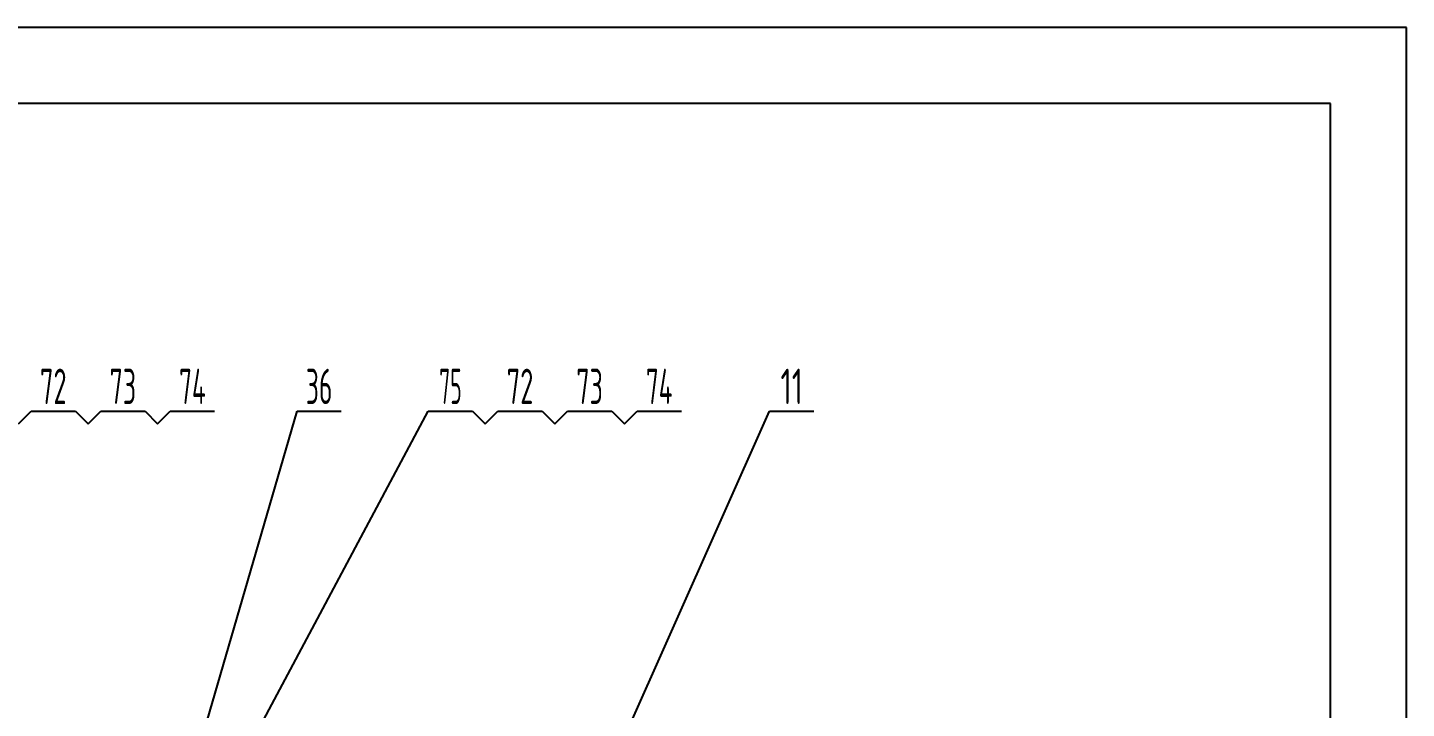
# Model space of a CAD drawing. Header units: millimetres. Extents: x 0 to 35700, y -969 to 25245.
# Drawn here: x 27984 to 35700, y 21435 to 25245 of the extents above; entities that cross this region are included whole.
import ezdxf
from ezdxf.enums import TextEntityAlignment as Align

# ---------------------------------------------------------------- set-up
doc = ezdxf.new("R2010")
doc.units = ezdxf.units.MM
doc.header["$LTSCALE"] = 850
doc.linetypes.add('F', pattern=[0.75, 0.5, -0.25])
for name, color, linetype in [('01', 7, 'Continuous'), ('02', 1, 'Continuous'), ('04', 2, 'F'), ('11', 3, 'Continuous')]:
    doc.layers.add(name, color=color, linetype=linetype)
doc.styles.get("Standard").update_dxf_attribs({"font": 'isocp', "width": 0.707, "bigfont": 'intecad.shx'})

# ---------------------------------------------------------------- blocks, each defined once
blk = doc.blocks.new('*U324')
at = {"layer": '01'}
for points in [[(415, 292), (25, 292)], [(415, 5), (415, 292)]]:
    blk.add_lwpolyline(points, dxfattribs=at)
at = {"layer": '02'}
for points in [[(420, 297), (0, 297)], [(420, 0), (420, 297)]]:
    blk.add_lwpolyline(points, dxfattribs=at)

msp = doc.modelspace()

# ---------------------------------------------------------------- linework, layer by layer
at = {"layer": '02'}
for p, q in [((27933.3, 23027.7), (28004, 23098.4)), ((28004, 23098.4), (28252, 23098.4)), ((28252, 23098.4), (28322.7, 23027.7)), ((28322.7, 23027.7), (28393.4, 23098.4)), ((28393.4, 23098.4), (28641.4, 23098.4)), ((28641.4, 23098.4), (28712.1, 23027.7)), ((28712.1, 23027.7), (28782.8, 23098.4)), ((28782.8, 23098.4), (29030.8, 23098.4)), ((28876.8, 20979.7), (29491.9, 23098.4)), ((28898.2, 20609.9), (30226.5, 23098.4)), ((29491.9, 23098.4), (29739.9, 23098.4)), ((30226.5, 23098.4), (30474.5, 23098.4)), ((30474.5, 23098.4), (30545.2, 23027.7)), ((30545.2, 23027.7), (30615.9, 23098.4)), ((30615.9, 23098.4), (30863.9, 23098.4)), ((30863.9, 23098.4), (30934.6, 23027.7)), ((30934.6, 23027.7), (31005.3, 23098.4)), ((31005.3, 23098.4), (31253.3, 23098.4)), ((31152.9, 20889.5), (32136.4, 23098.4)), ((31253.3, 23098.4), (31324, 23027.7)), ((31324, 23027.7), (31394.7, 23098.4)), ((31394.7, 23098.4), (31642.7, 23098.4)), ((32136.4, 23098.4), (32384.4, 23098.4))]:
    msp.add_line(p, q, dxfattribs=at)

# ---------------------------------------------------------------- block references
at = {"layer": '04', "xscale": 85, "yscale": 85, "zscale": 85}
msp.add_blockref('*U324', (0, 0), dxfattribs=at)

# ---------------------------------------------------------------- texts
at = {"layer": '11'}
for s, width, p, p2 in [('72', 0.573679, (28053.6, 23138.4), (28202.4, 23138.4)), ('73', 0.581958, (28443, 23138.4), (28591.8, 23138.4)), ('74', 0.556706, (28832.4, 23138.4), (28981.2, 23138.4)), ('36', 0.578293, (29541.5, 23138.4), (29690.3, 23138.4)), ('75', 0.492713, (30287.5, 23138.4), (30413.5, 23138.4)), ('72', 0.573679, (30665.5, 23138.4), (30814.3, 23138.4)), ('73', 0.581958, (31054.9, 23138.4), (31203.7, 23138.4)), ('74', 0.556706, (31444.3, 23138.4), (31593.1, 23138.4)), ('11', 0.749243, (32197.4, 23138.4), (32323.5, 23138.4))]:
    msp.add_text(s, height=197.99, dxfattribs=dict(at, width=width)).set_placement(p, p2, align=Align.FIT)

doc.saveas('drawing.dxf')
